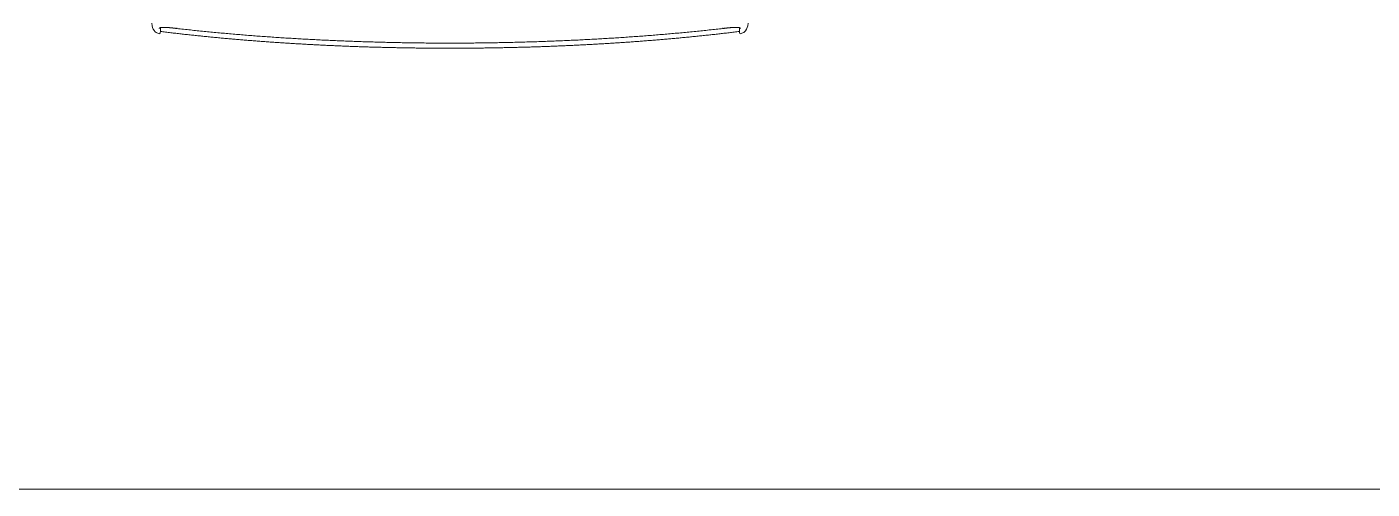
# Model space of a CAD drawing. Extents: x -1286 to 34975, y -230 to 6637.
# Drawn here: x 32906.5 to 33027.7, y 3362.5 to 3404.2 of the extents above; entities that cross this region are included whole.
import ezdxf
from ezdxf.xclip import XClip

# ---------------------------------------------------------------- set-up
doc = ezdxf.new("R2010")
doc.units = 0
doc.header["$LTSCALE"] = 20
doc.header["$XCLIPFRAME"] = 0
doc.layers.get('0').update_dxf_attribs({"color": 9, "lineweight": 9})
doc.layers.add('04', color=9, linetype='Continuous', lineweight=9)
doc.layers.add('06D', color=9, linetype='Continuous', lineweight=9)

# ---------------------------------------------------------------- blocks, each defined once
blk = doc.blocks.new('p-araba-polo')
at = {"extrusion": (0, 0, -1)}
for p, q in [((0.0142, 0.2609), (0.0139, 0.261)), ((0.0151, 0.2608), (0.014, 0.2609)), ((0.015, 0.2608), (0.0143, 0.2609)), ((0.0183, 0.2612), (0.0184, 0.2612))]:
    blk.add_line(p, q, dxfattribs=at)
for p, q in [((0.0142, -0.2609), (0.0139, -0.261)), ((0.0151, -0.2608), (0.014, -0.2609)), ((0.015, -0.2608), (0.0143, -0.2609)), ((0.0183, -0.2612), (0.0184, -0.2612))]:
    blk.add_line(p, q)
for points, degree, knots in [([(0.0131, 0.2618), (0.0133, 0.2628), (0.0142, 0.265), (0.0174, 0.2679), (0.019, 0.2683), (0.0226, 0.2686)], 3, [0, 0, 0, 0, 0.07302, 0.262364, 1, 1, 1, 1]), ([(0.014, 0.261), (0.014, 0.261), (0.014, 0.2609), (0.014, 0.2609), (0.014, 0.2609)], 2, [0, 0, 0, 0.5, 0.5, 1, 1, 1]), ([(0.0131, -0.2618), (0.0133, -0.2628), (0.0142, -0.265), (0.0174, -0.2679), (0.019, -0.2683), (0.0226, -0.2686)], 3, [0, 0, 0, 0, 0.07302, 0.262364, 1, 1, 1, 1]), ([(0.014, -0.261), (0.014, -0.261), (0.014, -0.2609), (0.014, -0.2609), (0.014, -0.2609)], 2, [0, 0, 0, 0.5, 0.5, 1, 1, 1])]:
    blk.add_open_spline(points, degree=degree, knots=knots)
for points, degree in [([(0.0151, 0.2608), (0.0105, 0.2237), (0.0069, 0.1865), (0.0041, 0.1493), (0.002, 0.112), (0.0007, 0.0747), (0, 0.0373), (0, 0)], 7), ([(0.0135, 0.2611), (0.0133, 0.2612), (0.0132, 0.2613), (0.0131, 0.2618)], 3), ([(0.0138, 0.261), (0.0139, 0.261), (0.0139, 0.261), (0.0139, 0.261), (0.0139, 0.261), (0.014, 0.261)], 5), ([(0.014, 0.261), (0.014, 0.261), (0.014, 0.261), (0.014, 0.2609), (0.014, 0.2609), (0.014, 0.2609), (0.014, 0.2609), (0.014, 0.2609)], 7), ([(0.014, 0.2609), (0.0141, 0.2609), (0.0142, 0.2609), (0.0145, 0.2609)], 3), ([(0.014, 0.2609), (0.014, 0.2609), (0.0141, 0.2609), (0.0141, 0.2609), (0.0142, 0.2609), (0.0142, 0.2609), (0.0143, 0.2609), (0.0144, 0.2609)], 7), ([(0.0151, 0.2608), (0.015, 0.2608), (0.015, 0.2608), (0.015, 0.2608), (0.0151, 0.2608), (0.0151, 0.2608)], 5), ([(0.0151, 0.2608), (0.015, 0.2608), (0.015, 0.2608), (0.015, 0.2608), (0.0151, 0.2608), (0.0151, 0.2608)], 5), ([(0.0151, 0.2608), (0.0168, 0.2608), (0.0185, 0.2609)], 2), ([(0.0188, 0.2579), (0.0188, 0.2596), (0.0187, 0.2609), (0.0185, 0.2615), (0.0183, 0.2617), (0.018, 0.2618), (0.0178, 0.2618)], 6), ([(0.0178, 0.246), (0.018, 0.248), (0.0183, 0.2499), (0.0185, 0.2517), (0.0186, 0.2536), (0.0188, 0.2552), (0.0188, 0.2567), (0.0188, 0.2579)], 7), ([(0.0182, 0.2612), (0.0182, 0.2612), (0.0183, 0.2612), (0.0184, 0.2612), (0.0184, 0.2612)], 4), ([(0.0184, 0.2612), (0.0184, 0.2612), (0.0184, 0.2612), (0.0183, 0.2612), (0.0183, 0.2612), (0.0182, 0.2612), (0.0182, 0.2612)], 6), ([(0.0046, 0), (0.0046, 0.0492), (0.0059, 0.0986), (0.0084, 0.1478), (0.0122, 0.197), (0.0178, 0.246)], 5), ([(0.0178, 0.246), (0.0178, 0.246), (0.018, 0.246), (0.0183, 0.246)], 3), ([(0, 0), (0, 0), (-0.0001, 0), (-0.0001, 0), (0, 0), (0, 0)], 5), ([(0.0151, -0.2608), (0.0105, -0.2237), (0.0069, -0.1865), (0.0041, -0.1493), (0.002, -0.112), (0.0007, -0.0747), (0, -0.0373), (0, 0)], 7), ([(0, 0), (0, 0), (-0.0001, 0), (-0.0001, 0), (0, 0), (0, 0)], 5), ([(0.0046, 0), (0.0046, -0.0492), (0.0059, -0.0986), (0.0084, -0.1478), (0.0122, -0.197), (0.0178, -0.246)], 5), ([(0.0178, -0.246), (0.018, -0.2479), (0.0183, -0.2499), (0.0185, -0.2517), (0.0186, -0.2536), (0.0188, -0.2552), (0.0188, -0.2567), (0.0188, -0.2579)], 7), ([(0.0178, -0.246), (0.0178, -0.246), (0.018, -0.246), (0.0183, -0.246)], 3), ([(0.0135, -0.2611), (0.0133, -0.2612), (0.0132, -0.2613), (0.0131, -0.2618)], 3), ([(0.0138, -0.261), (0.0139, -0.261), (0.0139, -0.261), (0.0139, -0.261), (0.0139, -0.261), (0.014, -0.261)], 5), ([(0.014, -0.2609), (0.0141, -0.2609), (0.0142, -0.2609), (0.0145, -0.2609)], 3), ([(0.014, -0.2609), (0.014, -0.2609), (0.0141, -0.2609), (0.0141, -0.2609), (0.0142, -0.2609), (0.0142, -0.2609), (0.0143, -0.2609), (0.0144, -0.2609)], 7), ([(0.014, -0.261), (0.014, -0.261), (0.014, -0.261), (0.014, -0.2609), (0.014, -0.2609), (0.014, -0.2609), (0.014, -0.2609), (0.014, -0.2609)], 7), ([(0.0151, -0.2608), (0.015, -0.2608), (0.015, -0.2608), (0.015, -0.2608), (0.0151, -0.2608), (0.0151, -0.2608)], 5), ([(0.0151, -0.2608), (0.015, -0.2608), (0.015, -0.2608), (0.015, -0.2608), (0.0151, -0.2608), (0.0151, -0.2608)], 5), ([(0.0151, -0.2608), (0.0168, -0.2608), (0.0185, -0.2609)], 2), ([(0.0188, -0.2579), (0.0188, -0.2596), (0.0187, -0.2609), (0.0185, -0.2615), (0.0183, -0.2617), (0.018, -0.2618), (0.0178, -0.2618)], 6), ([(0.0182, -0.2612), (0.0182, -0.2612), (0.0183, -0.2612), (0.0184, -0.2612), (0.0184, -0.2612)], 4), ([(0.0184, -0.2612), (0.0184, -0.2612), (0.0184, -0.2612), (0.0183, -0.2612), (0.0183, -0.2612), (0.0182, -0.2612), (0.0182, -0.2612)], 6)]:
    blk.add_open_spline(points, degree=degree)

msp = doc.modelspace()

# ---------------------------------------------------------------- linework, layer by layer
at = {"layer": '06D'}
msp.add_lwpolyline([(32824.44, 3362.5), (33074.44, 3362.5), (33074.44, 3862.5), (32824.44, 3862.5)], close=True, dxfattribs=at)

# ---------------------------------------------------------------- block references
at = {"layer": '04'}
ref = msp.add_blockref('p-araba-polo', (32944.63, 3402.26), dxfattribs=dict(at, xscale=-100, yscale=100, zscale=100, rotation=270))
XClip(ref).set_block_clipping_path([(-0.0924763951, -0.9835002962), (4.0650970395, 0.9845199444)])

doc.saveas('drawing.dxf')
